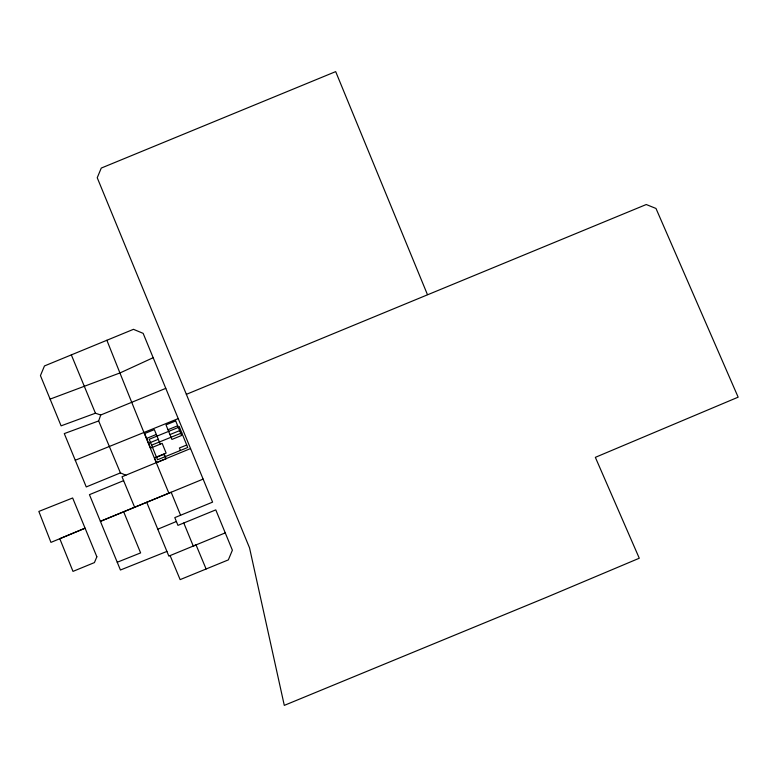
<?xml version="1.0" encoding="UTF-8"?>
<svg xmlns="http://www.w3.org/2000/svg" width="777" height="777" viewBox="0 0 777 777"><rect width="100%" height="100%" fill="white"/><g stroke="black" fill="none" stroke-linecap="round" stroke-linejoin="round"><path stroke-width="1.17" d="M125.903 475.223L120.416 472.892L98.66 420.94L100.719 415.005L165.783 388.354M153.166 357.711L120.27 372.824L50.107 399.106L40.443 375.612L44.464 365.948L133.469 329.322L143.153 333.362L212.597 502.127L174.796 517.618L177.962 525.369L215.783 509.877L232.381 550.203L228.341 559.887L180.138 579.623L170.105 555.584M190.559 448.562L122.008 476.767L134.644 507.264M157.78 529.205L176.389 521.493M186.363 394.347L646.26 204.526L655.982 208.459L738.15 397.173L595.347 457.342L639.277 558.226L546.289 597.416L284.295 705.38L249.543 547.892L97.232 177.739L101.263 168.075L335.683 71.62L427.428 294.57M120.416 472.892L86.257 486.936L64.287 433.595L98.66 420.94M123.621 480.642L89.442 494.667L100.398 521.348L171.154 492.259L180.604 515.268M203.127 479.098L100.398 521.348L120.435 570.007L166.919 551.417M225.262 532.886L193.259 546.056L183.79 522.999M178.234 418.618L75.272 460.256M146.61 438.403L156.313 434.46M167.968 429.73L177.671 425.777M148.582 443.259L158.285 439.316M169.94 434.576L179.642 430.633M151.593 445.163L181.789 432.886M156.527 457.294L163.86 454.312L164.86 456.779M186.713 445.017L179.39 447.999L180.39 450.466M117.249 562.247L140.618 552.903L123.66 511.79M100.719 415.005L95.435 413.209L61.101 425.845L50.107 399.106M206.109 568.997L196.047 544.9L168.842 556.109L146.717 502.292M95.435 413.209L71.329 354.885M106.876 340.258C127.224 391.365 147.756 442.375 168.881 493.181M160.266 444.172L154.341 429.603L144.639 433.556L150.553 448.115L162.189 443.385L166.132 453.088L154.497 457.818L156.478 462.674L166.181 458.731L164.209 453.875M96.853 556.798L94.425 562.587L72.989 571.386L59.79 538.714L85.081 528.195L72.649 497.979L38.85 511.431L50.942 542.385L85.081 528.195L96.853 556.798M175.699 420.93L165.996 424.873L171.911 439.432L181.614 435.489L175.699 420.93M179.4 427.01L149.203 439.287L157.527 459.761L187.723 447.494L179.4 427.01"/></g></svg>
